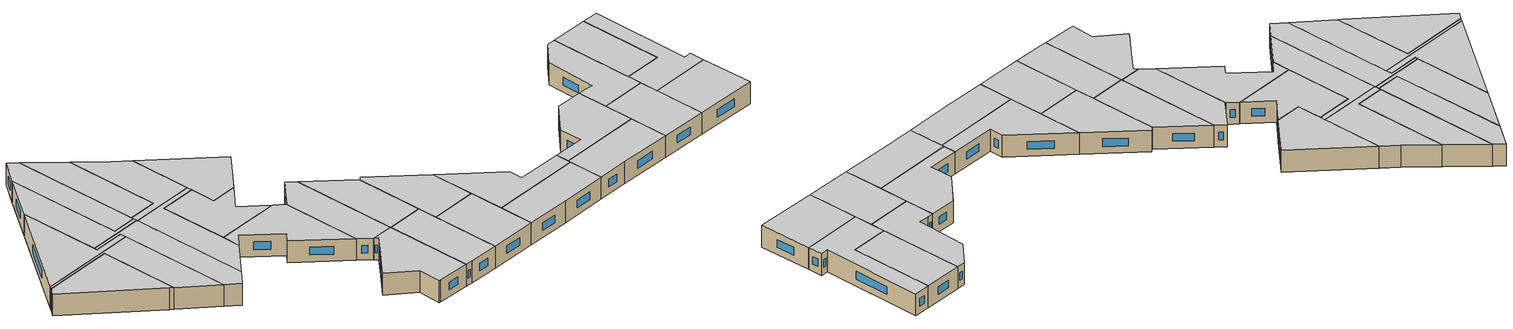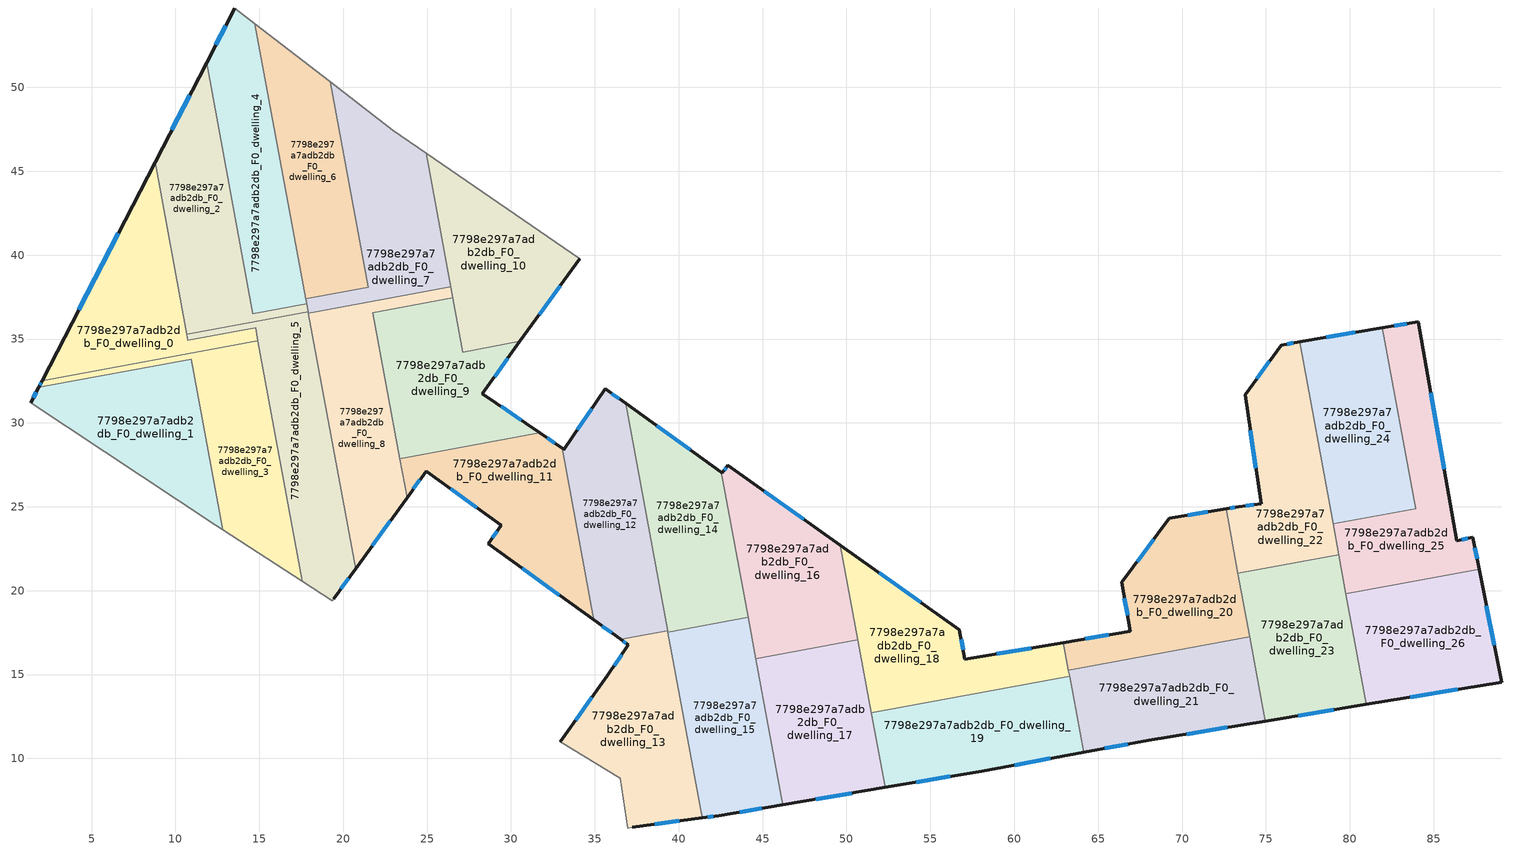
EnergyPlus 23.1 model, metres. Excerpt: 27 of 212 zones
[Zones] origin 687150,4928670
7798e297a7adb2db_F0_dwelling_0
 floor ground (EU_floor_Construction): 8.78,45.53 10.74,34.92 14.78,35.67 14.92,34.9 2.06,32.52 z0
 wall outside (EU_wall_Construction): 8.78,45.53 2.06,32.52 z0:3
 wall to 7798e297a7adb2db_F0_dwelling_5 (EU_wall_Construction): 14.92,34.9 14.78,35.67 10.74,34.92 10.67,35.3 z0:3
 wall to 7798e297a7adb2db_F0_dwelling_3 (EU_wall_Construction): 2.06,32.52 14.92,34.9 z0:3
 wall to 7798e297a7adb2db_F0_dwelling_2 (EU_wall_Construction): 10.67,35.3 8.78,45.53 z0:3
 window (EU_Window_Construction): 6.6,41.3 4.25,36.75 z0.98:2.02
 ceiling to 7798e297a7adb2db_F1_dwelling_0 (EU_floor_Construction): 14.92,34.9 14.78,35.67 10.74,34.92 8.78,45.53 2.06,32.52 z3
7798e297a7adb2db_F0_dwelling_1
 floor ground (EU_floor_Construction): 10.95,33.81 12.83,23.62 12.4,23.89 1.37,31.19 1.86,32.13 z0
 wall outside (EU_wall_Construction): 1.86,32.13 1.37,31.19 z0:3
 wall adiabatic (EU_wall_Construction): 1.37,31.19 12.4,23.89 12.83,23.62 z0:3
 wall to 7798e297a7adb2db_F0_dwelling_3 (EU_wall_Construction): 12.83,23.62 10.95,33.81 1.86,32.13 z0:3
 window (EU_Window_Construction): 1.7,31.82 1.53,31.5 z0.98:2.02
 ceiling to 7798e297a7adb2db_F1_dwelling_1 (EU_floor_Construction): 12.83,23.62 10.95,33.81 1.86,32.13 1.37,31.19 12.4,23.89 z3
7798e297a7adb2db_F0_dwelling_10
 floor ground (EU_floor_Construction): 34.09,39.78 30.53,34.85 27.13,34.23 24.94,46.08 z0
 wall outside (EU_wall_Construction): 30.53,34.85 34.09,39.78 z0:3
 wall to 7798e297a7adb2db_F0_dwelling_9 (EU_wall_Construction): 26.54,37.45 27.13,34.23 30.53,34.85 z0:3
 wall adiabatic (EU_wall_Construction): 34.09,39.78 24.94,46.08 z0:3
 wall to 7798e297a7adb2db_F0_dwelling_7 (EU_wall_Construction): 24.95,46.08 26.42,38.11 z0:3
 wall to 7798e297a7adb2db_F0_dwelling_8 (EU_wall_Construction): 26.42,38.11 26.54,37.45 z0:3
 window (EU_Window_Construction): 31.69,36.46 32.93,38.18 z0.98:2.02
 ceiling to 7798e297a7adb2db_F1_dwelling_10 (EU_floor_Construction): 30.53,34.85 34.09,39.78 24.94,46.08 27.13,34.23 z3
7798e297a7adb2db_F0_dwelling_11
 floor ground (EU_floor_Construction): 33.05,28.48 34.94,18.25 28.63,22.8 29.43,23.91 24.94,27.12 23.8,25.55 23.38,27.86 31.72,29.4 z0
 wall outside (EU_wall_Construction): 23.8,25.55 24.94,27.12 29.43,23.91 28.63,22.8 34.94,18.25 / 33.05,28.48 31.72,29.4 z0:3
 wall to 7798e297a7adb2db_F0_dwelling_9 (EU_wall_Construction): 31.72,29.4 23.38,27.86 z0:3
 wall to 7798e297a7adb2db_F0_dwelling_12 (EU_wall_Construction): 34.94,18.25 33.05,28.48 z0:3
 wall to 7798e297a7adb2db_F0_dwelling_8 (EU_wall_Construction): 23.38,27.86 23.8,25.55 z0:3
 window (EU_Window_Construction): 29.17,23.55 28.89,23.16 / 26.4,26.08 27.97,24.96 / 24.17,26.06 24.57,26.61 / 32.61,28.78 32.15,29.1 / 30.68,21.32 32.89,19.73 z0.98:2.02
 ceiling to 7798e297a7adb2db_F1_dwelling_11 (EU_floor_Construction): 34.94,18.25 33.05,28.48 31.72,29.4 23.38,27.86 23.8,25.55 24.94,27.12 29.43,23.91 28.63,22.8 z3
7798e297a7adb2db_F0_dwelling_12
 floor ground (EU_floor_Construction): 36.83,31.16 39.33,17.62 36.53,17.1 34.94,18.25 33.05,28.48 33.15,28.41 35.63,32.02 z0
 wall outside (EU_wall_Construction): 36.83,31.16 35.63,32.02 33.15,28.41 33.05,28.48 / 34.94,18.25 36.53,17.1 z0:3
 wall to 7798e297a7adb2db_F0_dwelling_13 (EU_wall_Construction): 36.53,17.1 39.33,17.62 z0:3
 wall to 7798e297a7adb2db_F0_dwelling_14 (EU_wall_Construction): 39.33,17.62 36.83,31.16 z0:3
 window (EU_Window_Construction): 34.83,30.85 33.96,29.59 / 36.44,31.44 36.02,31.74 / 35.46,17.88 36.01,17.48 z0.98:2.02
 ceiling to 7798e297a7adb2db_F1_dwelling_12 (EU_floor_Construction): 39.33,17.62 36.83,31.16 35.63,32.02 33.15,28.41 33.05,28.48 34.94,18.25 36.53,17.1 z3
7798e297a7adb2db_F0_dwelling_13
 floor ground (EU_floor_Construction): 39.33,17.62 41.39,6.46 37.22,5.89 36.95,5.85 36.51,8.82 32.95,10.98 35.73,14.94 37,16.76 36.53,17.1 z0
 wall outside (EU_wall_Construction): 36.53,17.1 37,16.76 35.73,14.94 32.95,10.98 / 37.22,5.89 41.39,6.46 z0:3
 wall adiabatic (EU_wall_Construction): 32.95,10.98 36.51,8.82 36.95,5.85 37.22,5.89 z0:3
 wall to 7798e297a7adb2db_F0_dwelling_15 (EU_wall_Construction): 41.39,6.46 39.35,17.53 z0:3
 wall to 7798e297a7adb2db_F0_dwelling_14 (EU_wall_Construction): 39.35,17.53 39.33,17.62 z0:3
 window (EU_Window_Construction): 36.59,16.17 36.15,15.53 / 36.68,16.99 36.85,16.87 / 38.58,6.07 40.04,6.27 / 34.83,13.66 33.86,12.27 z0.98:2.02
 ceiling to 7798e297a7adb2db_F1_dwelling_13 (EU_floor_Construction): 41.39,6.46 39.33,17.62 36.53,17.1 37,16.76 35.73,14.94 32.95,10.98 36.51,8.82 36.95,5.85 37.22,5.89 z3
7798e297a7adb2db_F0_dwelling_14
 floor ground (EU_floor_Construction): 42.53,27.07 44.13,18.42 39.35,17.53 36.83,31.16 z0
 wall outside (EU_wall_Construction): 42.53,27.07 36.83,31.16 z0:3
 wall to 7798e297a7adb2db_F0_dwelling_15 (EU_wall_Construction): 39.35,17.53 44.13,18.42 z0:3
 wall to 7798e297a7adb2db_F0_dwelling_16 (EU_wall_Construction): 44.13,18.42 42.53,27.07 z0:3
 window (EU_Window_Construction): 40.68,28.4 38.69,29.83 z0.98:2.02
 ceiling to 7798e297a7adb2db_F1_dwelling_14 (EU_floor_Construction): 44.13,18.42 42.53,27.07 36.83,31.16 39.35,17.53 z3
7798e297a7adb2db_F0_dwelling_15
 floor ground (EU_floor_Construction): 44.13,18.42 46.19,7.24 42.39,6.59 41.39,6.46 39.35,17.53 z0
 wall outside (EU_wall_Construction): 41.39,6.46 42.39,6.59 46.19,7.24 z0:3
 wall to 7798e297a7adb2db_F0_dwelling_17 (EU_wall_Construction): 46.19,7.24 44.59,15.94 z0:3
 wall to 7798e297a7adb2db_F0_dwelling_16 (EU_wall_Construction): 44.59,15.94 44.13,18.42 z0:3
 window (EU_Window_Construction): 41.72,6.5 42.07,6.55 / 43.63,6.8 44.96,7.03 z0.98:2.02
 ceiling to 7798e297a7adb2db_F1_dwelling_15 (EU_floor_Construction): 46.19,7.24 44.13,18.42 39.35,17.53 41.39,6.46 42.39,6.59 z3
7798e297a7adb2db_F0_dwelling_16
 floor ground (EU_floor_Construction): 49.63,22.71 50.68,17.07 44.59,15.94 42.53,27.07 42.6,27.02 42.92,27.48 z0
 wall outside (EU_wall_Construction): 49.63,22.71 42.92,27.48 42.6,27.02 42.53,27.07 z0:3
 wall to 7798e297a7adb2db_F0_dwelling_17 (EU_wall_Construction): 44.59,15.94 50.68,17.07 z0:3
 wall to 7798e297a7adb2db_F0_dwelling_18 (EU_wall_Construction): 50.68,17.07 49.63,22.71 z0:3
 window (EU_Window_Construction): 42.82,27.33 42.71,27.17 / 47.45,24.27 45.1,25.93 z0.98:2.02
 ceiling to 7798e297a7adb2db_F1_dwelling_16 (EU_floor_Construction): 50.68,17.07 49.63,22.71 42.92,27.48 42.6,27.02 42.53,27.07 44.59,15.94 z3
7798e297a7adb2db_F0_dwelling_17
 floor ground (EU_floor_Construction): 50.68,17.07 52.3,8.27 46.19,7.24 44.59,15.94 z0
 wall outside (EU_wall_Construction): 46.19,7.24 52.3,8.27 z0:3
 wall to 7798e297a7adb2db_F0_dwelling_19 (EU_wall_Construction): 52.3,8.27 51.48,12.71 z0:3
 wall to 7798e297a7adb2db_F0_dwelling_18 (EU_wall_Construction): 51.48,12.72 50.68,17.07 z0:3
 window (EU_Window_Construction): 48.18,7.57 50.32,7.93 z0.98:2.02
 ceiling to 7798e297a7adb2db_F1_dwelling_17 (EU_floor_Construction): 52.3,8.27 50.68,17.07 44.59,15.94 46.19,7.24 z3
7798e297a7adb2db_F0_dwelling_18
 floor ground (EU_floor_Construction): 62.93,16.9 63.3,14.9 51.48,12.71 49.63,22.71 56.73,17.67 57.06,15.9 z0
 wall outside (EU_wall_Construction): 62.93,16.9 57.06,15.9 56.73,17.67 49.63,22.71 z0:3
 wall to 7798e297a7adb2db_F0_dwelling_19 (EU_wall_Construction): 51.48,12.71 63.3,14.9 z0:3
 wall to 7798e297a7adb2db_F0_dwelling_20 (EU_wall_Construction): 63.23,15.25 62.93,16.9 z0:3
 wall to 7798e297a7adb2db_F0_dwelling_21 (EU_wall_Construction): 63.3,14.9 63.23,15.25 z0:3
 window (EU_Window_Construction): 54.42,19.31 51.94,21.08 / 56.95,16.48 56.84,17.1 / 61.02,16.58 58.97,16.23 z0.98:2.02
 ceiling to 7798e297a7adb2db_F1_dwelling_18 (EU_floor_Construction): 63.3,14.9 62.93,16.9 57.06,15.9 56.73,17.67 49.63,22.71 51.48,12.71 z3
7798e297a7adb2db_F0_dwelling_19
 floor ground (EU_floor_Construction): 63.3,14.9 64.13,10.36 58.05,9.24 52.3,8.27 51.48,12.71 z0
 wall outside (EU_wall_Construction): 52.3,8.27 58.05,9.24 64.13,10.36 z0:3
 wall to 7798e297a7adb2db_F0_dwelling_21 (EU_wall_Construction): 64.13,10.36 63.3,14.9 z0:3
 window (EU_Window_Construction): 54.17,8.59 56.18,8.93 / 60.03,9.61 62.16,10 z0.98:2.02
 ceiling to 7798e297a7adb2db_F1_dwelling_19 (EU_floor_Construction): 64.13,10.36 63.3,14.9 51.48,12.71 52.3,8.27 58.05,9.24 z3
7798e297a7adb2db_F0_dwelling_2
 floor ground (EU_floor_Construction): 11.86,51.47 14.62,36.52 17.82,37.11 17.91,36.63 10.67,35.3 8.78,45.53 z0
 wall outside (EU_wall_Construction): 11.86,51.47 8.78,45.53 z0:3
 wall to 7798e297a7adb2db_F0_dwelling_4 (EU_wall_Construction): 17.82,37.11 14.62,36.52 11.86,51.47 z0:3
 wall to 7798e297a7adb2db_F0_dwelling_5 (EU_wall_Construction): 10.67,35.3 17.91,36.63 z0:3
 wall to 7798e297a7adb2db_F0_dwelling_7 (EU_wall_Construction): 17.91,36.63 17.82,37.11 z0:3
 window (EU_Window_Construction): 10.86,49.54 9.78,47.46 z0.98:2.02
 ceiling to 7798e297a7adb2db_F1_dwelling_2 (EU_floor_Construction): 17.91,36.63 17.82,37.11 14.62,36.52 11.86,51.47 8.78,45.53 10.67,35.3 z3
7798e297a7adb2db_F0_dwelling_20
 floor ground (EU_floor_Construction): 72.63,24.88 74.04,17.25 63.23,15.25 62.93,16.9 66.92,17.58 66.4,20.49 69.23,24.32 z0
 wall outside (EU_wall_Construction): 72.63,24.88 69.23,24.32 66.4,20.49 66.92,17.58 62.93,16.9 z0:3
 wall to 7798e297a7adb2db_F0_dwelling_21 (EU_wall_Construction): 63.23,15.25 74.04,17.25 z0:3
 wall to 7798e297a7adb2db_F0_dwelling_22 (EU_wall_Construction): 73.34,21.04 72.63,24.88 z0:3
 wall to 7798e297a7adb2db_F0_dwelling_23 (EU_wall_Construction): 74.04,17.25 73.34,21.04 z0:3
 window (EU_Window_Construction): 71.52,24.7 70.34,24.5 / 65.62,17.36 64.23,17.12 / 66.57,19.55 66.75,18.53 / 68.31,23.08 67.32,21.74 z0.98:2.02
 ceiling to 7798e297a7adb2db_F1_dwelling_20 (EU_floor_Construction): 74.04,17.25 72.63,24.88 69.23,24.32 66.4,20.49 66.92,17.58 62.93,16.9 63.23,15.25 z3
7798e297a7adb2db_F0_dwelling_21
 floor ground (EU_floor_Construction): 74.04,17.25 74.96,12.23 68.03,11.08 64.13,10.36 63.23,15.25 z0
 wall outside (EU_wall_Construction): 64.13,10.36 68.03,11.08 74.96,12.23 z0:3
 wall to 7798e297a7adb2db_F0_dwelling_23 (EU_wall_Construction): 74.96,12.23 74.04,17.25 z0:3
 window (EU_Window_Construction): 65.4,10.6 66.76,10.85 / 70.29,11.45 72.71,11.85 z0.98:2.02
 ceiling to 7798e297a7adb2db_F1_dwelling_21 (EU_floor_Construction): 74.96,12.23 74.04,17.25 63.23,15.25 64.13,10.36 68.03,11.08 z3
7798e297a7adb2db_F0_dwelling_22
 floor ground (EU_floor_Construction): 77,34.83 79.34,22.15 73.34,21.04 72.63,24.88 73.37,25 74.71,25.17 73.76,31.68 75.9,34.64 z0
 wall outside (EU_wall_Construction): 77,34.83 75.9,34.64 73.76,31.68 74.71,25.17 73.37,25 72.63,24.88 z0:3
 wall to 7798e297a7adb2db_F0_dwelling_23 (EU_wall_Construction): 73.34,21.04 79.34,22.15 z0:3
 wall to 7798e297a7adb2db_F0_dwelling_24 (EU_wall_Construction): 79.01,23.99 77,34.83 z0:3
 wall to 7798e297a7adb2db_F0_dwelling_25 (EU_wall_Construction): 79.34,22.15 79.01,23.99 z0:3
 window (EU_Window_Construction): 76.65,34.77 76.26,34.7 / 73.13,24.96 72.87,24.92 / 74.28,25.12 73.81,25.06 / 74.07,29.56 74.4,27.29 / 75.21,33.68 74.46,32.64 z0.98:2.02
 ceiling to 7798e297a7adb2db_F1_dwelling_22 (EU_floor_Construction): 79.34,22.15 77,34.83 75.9,34.64 73.76,31.68 74.71,25.17 73.37,25 72.63,24.88 73.34,21.04 z3
7798e297a7adb2db_F0_dwelling_23
 floor ground (EU_floor_Construction): 79.34,22.15 80.99,13.22 74.96,12.23 73.34,21.04 z0
 wall outside (EU_wall_Construction): 74.96,12.23 80.99,13.22 z0:3
 wall to 7798e297a7adb2db_F0_dwelling_26 (EU_wall_Construction): 80.99,13.22 79.78,19.82 z0:3
 wall to 7798e297a7adb2db_F0_dwelling_25 (EU_wall_Construction): 79.77,19.82 79.35,22.15 z0:3
 window (EU_Window_Construction): 76.92,12.55 79.03,12.9 z0.98:2.02
 ceiling to 7798e297a7adb2db_F1_dwelling_23 (EU_floor_Construction): 80.99,13.22 79.34,22.15 73.34,21.04 74.96,12.23 z3
7798e297a7adb2db_F0_dwelling_24
 floor ground (EU_floor_Construction): 81.94,35.67 83.94,24.9 79.01,23.99 77,34.83 z0
 wall outside (EU_wall_Construction): 81.94,35.67 77,34.83 z0:3
 wall to 7798e297a7adb2db_F0_dwelling_25 (EU_wall_Construction): 79.01,23.99 83.94,24.9 81.94,35.67 z0:3
 window (EU_Window_Construction): 80.34,35.4 78.61,35.1 z0.98:2.02
 ceiling to 7798e297a7adb2db_F1_dwelling_24 (EU_floor_Construction): 83.94,24.9 81.94,35.67 77,34.83 79.01,23.99 z3
7798e297a7adb2db_F0_dwelling_25
 floor ground (EU_floor_Construction): 84.09,36.04 86.37,22.98 87.33,23.17 87.71,21.28 79.78,19.82 79.01,23.99 83.94,24.9 81.94,35.67 z0
 wall outside (EU_wall_Construction): 87.71,21.28 87.33,23.17 86.37,22.98 84.09,36.04 81.94,35.67 z0:3
 wall to 7798e297a7adb2db_F0_dwelling_26 (EU_wall_Construction): 79.78,19.82 87.71,21.28 z0:3
 window (EU_Window_Construction): 83.39,35.92 82.64,35.79 / 85.63,27.23 84.83,31.79 / 87.02,23.11 86.68,23.04 / 87.59,21.9 87.45,22.56 z0.98:2.02
 ceiling to 7798e297a7adb2db_F1_dwelling_25 (EU_floor_Construction): 87.71,21.28 87.33,23.17 86.37,22.98 84.09,36.04 81.94,35.67 83.94,24.9 79.01,23.99 79.78,19.82 z3
7798e297a7adb2db_F0_dwelling_26
 floor ground (EU_floor_Construction): 87.71,21.28 89.06,14.55 80.99,13.22 79.78,19.82 z0
 wall outside (EU_wall_Construction): 80.99,13.22 89.06,14.55 87.71,21.28 z0:3
 window (EU_Window_Construction): 88.62,16.74 88.15,19.09 / 83.62,13.65 86.44,14.12 z0.98:2.02
 ceiling to 7798e297a7adb2db_F1_dwelling_26 (EU_floor_Construction): 89.06,14.55 87.71,21.28 79.78,19.82 80.99,13.22 z3
7798e297a7adb2db_F0_dwelling_3
 floor ground (EU_floor_Construction): 14.92,34.9 17.57,20.55 12.83,23.62 10.95,33.81 1.86,32.13 2.06,32.52 z0
 wall outside (EU_wall_Construction): 2.06,32.52 1.86,32.13 z0:3
 wall adiabatic (EU_wall_Construction): 12.83,23.62 17.57,20.55 z0:3
 wall to 7798e297a7adb2db_F0_dwelling_5 (EU_wall_Construction): 17.57,20.55 14.92,34.9 z0:3
 window (EU_Window_Construction): 1.99,32.39 1.92,32.26 z0.98:2.02
 ceiling to 7798e297a7adb2db_F1_dwelling_3 (EU_floor_Construction): 17.57,20.55 14.92,34.9 2.06,32.52 1.86,32.13 10.95,33.81 12.83,23.62 z3
7798e297a7adb2db_F0_dwelling_4
 floor ground (EU_floor_Construction): 14.74,53.81 17.82,37.11 14.62,36.52 11.86,51.47 13.54,54.73 z0
 wall outside (EU_wall_Construction): 13.54,54.73 11.86,51.47 z0:3
 wall adiabatic (EU_wall_Construction): 14.74,53.81 13.54,54.73 z0:3
 wall to 7798e297a7adb2db_F0_dwelling_6 (EU_wall_Construction): 17.77,37.41 14.74,53.81 z0:3
 wall to 7798e297a7adb2db_F0_dwelling_7 (EU_wall_Construction): 17.82,37.11 17.77,37.41 z0:3
 window (EU_Window_Construction): 13,53.67 12.41,52.53 z0.98:2.02
 ceiling to 7798e297a7adb2db_F1_dwelling_4 (EU_floor_Construction): 17.82,37.11 14.74,53.81 13.54,54.73 11.86,51.47 14.62,36.52 z3
7798e297a7adb2db_F0_dwelling_5
 floor ground (EU_floor_Construction): 17.91,36.63 20.74,21.31 19.44,19.52 19.35,19.39 17.57,20.55 14.78,35.67 10.74,34.92 10.67,35.3 z0
 wall outside (EU_wall_Construction): 19.44,19.52 20.74,21.31 z0:3
 wall adiabatic (EU_wall_Construction): 17.57,20.55 19.35,19.39 19.44,19.52 z0:3
 wall to 7798e297a7adb2db_F0_dwelling_8 (EU_wall_Construction): 20.74,21.31 17.93,36.54 z0:3
 wall to 7798e297a7adb2db_F0_dwelling_7 (EU_wall_Construction): 17.93,36.54 17.91,36.64 z0:3
 window (EU_Window_Construction): 19.86,20.1 20.32,20.73 z0.98:2.02
 ceiling to 7798e297a7adb2db_F1_dwelling_5 (EU_floor_Construction): 19.44,19.52 20.74,21.31 17.91,36.63 10.67,35.3 10.74,34.92 14.78,35.67 17.57,20.55 19.35,19.39 z3
7798e297a7adb2db_F0_dwelling_6
 floor ground (EU_floor_Construction): 19.23,50.34 21.49,38.09 17.77,37.41 14.74,53.81 z0
 wall to 7798e297a7adb2db_F0_dwelling_7 (EU_wall_Construction): 17.77,37.41 21.49,38.09 19.23,50.34 z0:3
 wall adiabatic (EU_wall_Construction): 19.23,50.34 14.74,53.81 z0:3
 ceiling to 7798e297a7adb2db_F1_dwelling_6 (EU_floor_Construction): 21.49,38.09 19.23,50.34 14.74,53.81 17.77,37.41 z3
7798e297a7adb2db_F0_dwelling_7
 floor ground (EU_floor_Construction): 24.94,46.08 26.42,38.11 17.93,36.54 17.77,37.41 21.49,38.09 19.23,50.34 22.95,47.45 z0
 wall adiabatic (EU_wall_Construction): 24.94,46.08 22.95,47.45 19.23,50.34 z0:3
 wall to 7798e297a7adb2db_F0_dwelling_8 (EU_wall_Construction): 17.93,36.54 26.42,38.11 z0:3
 ceiling to 7798e297a7adb2db_F1_dwelling_7 (EU_floor_Construction): 26.42,38.11 24.94,46.08 22.95,47.45 19.23,50.34 21.49,38.09 17.77,37.41 17.93,36.54 z3
7798e297a7adb2db_F0_dwelling_8
 floor ground (EU_floor_Construction): 26.42,38.11 26.54,37.45 21.77,36.57 23.8,25.55 20.74,21.31 17.93,36.54 z0
 wall outside (EU_wall_Construction): 20.74,21.31 23.8,25.55 z0:3
 wall to 7798e297a7adb2db_F0_dwelling_9 (EU_wall_Construction): 23.38,27.86 21.77,36.57 26.54,37.45 z0:3
 window (EU_Window_Construction): 21.74,22.69 22.81,24.17 z0.98:2.02
 ceiling to 7798e297a7adb2db_F1_dwelling_8 (EU_floor_Construction): 23.8,25.55 21.77,36.57 26.54,37.45 26.42,38.11 17.93,36.54 20.74,21.31 z3
7798e297a7adb2db_F0_dwelling_9
 floor ground (EU_floor_Construction): 30.53,34.85 28.29,31.75 31.72,29.4 23.38,27.86 21.77,36.57 26.54,37.45 27.13,34.23 z0
 wall outside (EU_wall_Construction): 31.72,29.4 28.29,31.75 30.53,34.85 z0:3
 window (EU_Window_Construction): 29.02,32.76 29.8,33.85 / 30.6,30.17 29.41,30.99 z0.98:2.02
 ceiling to 7798e297a7adb2db_F1_dwelling_9 (EU_floor_Construction): 31.72,29.4 28.29,31.75 30.53,34.85 27.13,34.23 26.54,37.45 21.77,36.57 23.38,27.86 z3
[Building]
EU S2 Campaign: North Axis=0; Terrain=City; Solar Distribution=FullExterior
[Site:Location]
Bologna: Latitude=44.5; Longitude=11.25; Time Zone=1; Elevation=37
[SizingPeriod:WeatherFileDays]
AnnualSizingPeriod: Begin Month=1; Begin Day of Month=1; End Month=12; End Day of Month=31; Day of Week for Start Day=Monday; Use Weather File Daylight Saving Period=No; Use Weather File Rain and Snow Indicators=No
[MATERIAL]
EU_InternalMass_Material: Roughness=MediumRough; Thickness=0.1; Conductivity=1; Density=1800; Specific Heat=900; Thermal Absorptance=0.9; Solar Absorptance=0.7; Visible Absorptance=0.7
[MATERIAL:NOMASS] Roughness=MediumRough; Thermal Absorptance=0.9; Solar Absorptance=0.7; Visible Absorptance=0.7
Name | Thermal Resistance
EU_wall_NoMass | 0.905828
EU_floor_NoMass | 0.67114
[WINDOWMATERIAL:SIMPLEGLAZINGSYSTEM]
EU_Window_SimpleGlazing: UFactor=4.52486; Solar Heat Gain Coefficient=0.85; Visible Transmittance=0.85
[CONSTRUCTION]
EU_wall_Construction: EU_wall_NoMass
EU_floor_Construction: EU_floor_NoMass
EU_Window_Construction: EU_Window_SimpleGlazing
EU_InternalMass_Construction: EU_InternalMass_Material
[ZONE] Type=1; Multiplier=1; Ceiling Height=autocalculate; Floor Area=autocalculate; Part of Total Floor Area=Yes
Name | Volume
7798e297a7adb2db_F0_dwelling_0 | 165.356
7798e297a7adb2db_F0_dwelling_1 | 165.332
7798e297a7adb2db_F0_dwelling_10 | 163.757
7798e297a7adb2db_F0_dwelling_11 | 164.263
7798e297a7adb2db_F0_dwelling_12 | 167.449
7798e297a7adb2db_F0_dwelling_13 | 167.444
7798e297a7adb2db_F0_dwelling_14 | 165.33
7798e297a7adb2db_F0_dwelling_15 | 165.333
7798e297a7adb2db_F0_dwelling_16; 7798e297a7adb2db_F0_dwelling_25 | 165.344
7798e297a7adb2db_F0_dwelling_17; 7798e297a7adb2db_F0_dwelling_19 | 165.322
7798e297a7adb2db_F0_dwelling_18 | 165.343
7798e297a7adb2db_F0_dwelling_2 | 165.331
7798e297a7adb2db_F0_dwelling_20 | 165.363
7798e297a7adb2db_F0_dwelling_21 | 165.32
7798e297a7adb2db_F0_dwelling_22 | 165.316
7798e297a7adb2db_F0_dwelling_23 | 165.323
7798e297a7adb2db_F0_dwelling_24 | 165.319
7798e297a7adb2db_F0_dwelling_26 | 165.354
7798e297a7adb2db_F0_dwelling_3 | 165.318
7798e297a7adb2db_F0_dwelling_4 | 165.338
7798e297a7adb2db_F0_dwelling_5 | 165.311
7798e297a7adb2db_F0_dwelling_6 | 165.327
7798e297a7adb2db_F0_dwelling_7 | 165.081
7798e297a7adb2db_F0_dwelling_8 | 165.079
7798e297a7adb2db_F0_dwelling_9 | 164.291
[INTERNALMASS] Construction=EU_InternalMass_Construction
Name | Zone or ZoneList | Surface Area
7798e297a7adb2db_F0_dwelling_0_EU_InternalMass | 7798e297a7adb2db_F0_dwelling_0 | 55.1196
7798e297a7adb2db_F0_dwelling_1_EU_InternalMass | 7798e297a7adb2db_F0_dwelling_1 | 55.1097
7798e297a7adb2db_F0_dwelling_2_EU_InternalMass | 7798e297a7adb2db_F0_dwelling_2 | 55.1097
7798e297a7adb2db_F0_dwelling_3_EU_InternalMass | 7798e297a7adb2db_F0_dwelling_3 | 55.1065
7798e297a7adb2db_F0_dwelling_4_EU_InternalMass | 7798e297a7adb2db_F0_dwelling_4 | 55.1125
7798e297a7adb2db_F0_dwelling_5_EU_InternalMass | 7798e297a7adb2db_F0_dwelling_5 | 55.1036
7798e297a7adb2db_F0_dwelling_6_EU_InternalMass | 7798e297a7adb2db_F0_dwelling_6 | 55.1066
7798e297a7adb2db_F0_dwelling_7_EU_InternalMass | 7798e297a7adb2db_F0_dwelling_7 | 55.0261
7798e297a7adb2db_F0_dwelling_8_EU_InternalMass | 7798e297a7adb2db_F0_dwelling_8 | 55.0254
7798e297a7adb2db_F0_dwelling_9_EU_InternalMass | 7798e297a7adb2db_F0_dwelling_9 | 54.7627
7798e297a7adb2db_F0_dwelling_10_EU_InternalMass | 7798e297a7adb2db_F0_dwelling_10 | 54.5849
7798e297a7adb2db_F0_dwelling_11_EU_InternalMass | 7798e297a7adb2db_F0_dwelling_11 | 54.7518
7798e297a7adb2db_F0_dwelling_12_EU_InternalMass | 7798e297a7adb2db_F0_dwelling_12 | 55.8154
7798e297a7adb2db_F0_dwelling_13_EU_InternalMass | 7798e297a7adb2db_F0_dwelling_13 | 55.8147
7798e297a7adb2db_F0_dwelling_14_EU_InternalMass | 7798e297a7adb2db_F0_dwelling_14 | 55.1118
7798e297a7adb2db_F0_dwelling_15_EU_InternalMass | 7798e297a7adb2db_F0_dwelling_15 | 55.1105
7798e297a7adb2db_F0_dwelling_16_EU_InternalMass | 7798e297a7adb2db_F0_dwelling_16 | 55.1162
7798e297a7adb2db_F0_dwelling_17_EU_InternalMass | 7798e297a7adb2db_F0_dwelling_17 | 55.1083
7798e297a7adb2db_F0_dwelling_18_EU_InternalMass | 7798e297a7adb2db_F0_dwelling_18 | 55.1149
7798e297a7adb2db_F0_dwelling_19_EU_InternalMass | 7798e297a7adb2db_F0_dwelling_19 | 55.1074
7798e297a7adb2db_F0_dwelling_20_EU_InternalMass | 7798e297a7adb2db_F0_dwelling_20 | 55.1216
7798e297a7adb2db_F0_dwelling_21_EU_InternalMass | 7798e297a7adb2db_F0_dwelling_21 | 55.1045
7798e297a7adb2db_F0_dwelling_22_EU_InternalMass | 7798e297a7adb2db_F0_dwelling_22 | 55.1065
7798e297a7adb2db_F0_dwelling_23_EU_InternalMass | 7798e297a7adb2db_F0_dwelling_23 | 55.1079
7798e297a7adb2db_F0_dwelling_24_EU_InternalMass | 7798e297a7adb2db_F0_dwelling_24 | 55.1068
7798e297a7adb2db_F0_dwelling_25_EU_InternalMass | 7798e297a7adb2db_F0_dwelling_25 | 55.1149
7798e297a7adb2db_F0_dwelling_26_EU_InternalMass | 7798e297a7adb2db_F0_dwelling_26 | 55.1188
[OTHEREQUIPMENT] Fuel Type=Electricity; Design Level Calculation Method=Watts/Area; Power per Zone Floor Area=1; Fraction Latent=0; Fraction Radiant=0; Fraction Lost=0; Carbon Dioxide Generation Rate=0; EndUse Subcategory=EU_Step8_InternalGains
Name | Zone or ZoneList or Space or SpaceList | Schedule
EU_Step8_InternalGain_7798e297a7adb2db_F0_dwelling_0_f000 | 7798e297a7adb2db_F0_dwelling_0 | EU_Step8_GainSchedule_7798e297a7adb2db_F0_dwelling_0_f000
EU_Step8_InternalGain_7798e297a7adb2db_F0_dwelling_1_f000 | 7798e297a7adb2db_F0_dwelling_1 | EU_Step8_GainSchedule_7798e297a7adb2db_F0_dwelling_1_f000
EU_Step8_InternalGain_7798e297a7adb2db_F0_dwelling_2_f000 | 7798e297a7adb2db_F0_dwelling_2 | EU_Step8_GainSchedule_7798e297a7adb2db_F0_dwelling_2_f000
EU_Step8_InternalGain_7798e297a7adb2db_F0_dwelling_3_f000 | 7798e297a7adb2db_F0_dwelling_3 | EU_Step8_GainSchedule_7798e297a7adb2db_F0_dwelling_3_f000
EU_Step8_InternalGain_7798e297a7adb2db_F0_dwelling_4_f000 | 7798e297a7adb2db_F0_dwelling_4 | EU_Step8_GainSchedule_7798e297a7adb2db_F0_dwelling_4_f000
EU_Step8_InternalGain_7798e297a7adb2db_F0_dwelling_5_f000 | 7798e297a7adb2db_F0_dwelling_5 | EU_Step8_GainSchedule_7798e297a7adb2db_F0_dwelling_5_f000
EU_Step8_InternalGain_7798e297a7adb2db_F0_dwelling_6_f000 | 7798e297a7adb2db_F0_dwelling_6 | EU_Step8_GainSchedule_7798e297a7adb2db_F0_dwelling_6_f000
EU_Step8_InternalGain_7798e297a7adb2db_F0_dwelling_7_f000 | 7798e297a7adb2db_F0_dwelling_7 | EU_Step8_GainSchedule_7798e297a7adb2db_F0_dwelling_7_f000
EU_Step8_InternalGain_7798e297a7adb2db_F0_dwelling_8_f000 | 7798e297a7adb2db_F0_dwelling_8 | EU_Step8_GainSchedule_7798e297a7adb2db_F0_dwelling_8_f000
EU_Step8_InternalGain_7798e297a7adb2db_F0_dwelling_9_f000 | 7798e297a7adb2db_F0_dwelling_9 | EU_Step8_GainSchedule_7798e297a7adb2db_F0_dwelling_9_f000
EU_Step8_InternalGain_7798e297a7adb2db_F0_dwelling_10_f000 | 7798e297a7adb2db_F0_dwelling_10 | EU_Step8_GainSchedule_7798e297a7adb2db_F0_dwelling_10_f000
EU_Step8_InternalGain_7798e297a7adb2db_F0_dwelling_11_f000 | 7798e297a7adb2db_F0_dwelling_11 | EU_Step8_GainSchedule_7798e297a7adb2db_F0_dwelling_11_f000
EU_Step8_InternalGain_7798e297a7adb2db_F0_dwelling_12_f000 | 7798e297a7adb2db_F0_dwelling_12 | EU_Step8_GainSchedule_7798e297a7adb2db_F0_dwelling_12_f000
EU_Step8_InternalGain_7798e297a7adb2db_F0_dwelling_13_f000 | 7798e297a7adb2db_F0_dwelling_13 | EU_Step8_GainSchedule_7798e297a7adb2db_F0_dwelling_13_f000
EU_Step8_InternalGain_7798e297a7adb2db_F0_dwelling_14_f000 | 7798e297a7adb2db_F0_dwelling_14 | EU_Step8_GainSchedule_7798e297a7adb2db_F0_dwelling_14_f000
EU_Step8_InternalGain_7798e297a7adb2db_F0_dwelling_15_f000 | 7798e297a7adb2db_F0_dwelling_15 | EU_Step8_GainSchedule_7798e297a7adb2db_F0_dwelling_15_f000
EU_Step8_InternalGain_7798e297a7adb2db_F0_dwelling_16_f000 | 7798e297a7adb2db_F0_dwelling_16 | EU_Step8_GainSchedule_7798e297a7adb2db_F0_dwelling_16_f000
EU_Step8_InternalGain_7798e297a7adb2db_F0_dwelling_17_f000 | 7798e297a7adb2db_F0_dwelling_17 | EU_Step8_GainSchedule_7798e297a7adb2db_F0_dwelling_17_f000
EU_Step8_InternalGain_7798e297a7adb2db_F0_dwelling_18_f000 | 7798e297a7adb2db_F0_dwelling_18 | EU_Step8_GainSchedule_7798e297a7adb2db_F0_dwelling_18_f000
EU_Step8_InternalGain_7798e297a7adb2db_F0_dwelling_19_f000 | 7798e297a7adb2db_F0_dwelling_19 | EU_Step8_GainSchedule_7798e297a7adb2db_F0_dwelling_19_f000
EU_Step8_InternalGain_7798e297a7adb2db_F0_dwelling_20_f000 | 7798e297a7adb2db_F0_dwelling_20 | EU_Step8_GainSchedule_7798e297a7adb2db_F0_dwelling_20_f000
EU_Step8_InternalGain_7798e297a7adb2db_F0_dwelling_21_f000 | 7798e297a7adb2db_F0_dwelling_21 | EU_Step8_GainSchedule_7798e297a7adb2db_F0_dwelling_21_f000
EU_Step8_InternalGain_7798e297a7adb2db_F0_dwelling_22_f000 | 7798e297a7adb2db_F0_dwelling_22 | EU_Step8_GainSchedule_7798e297a7adb2db_F0_dwelling_22_f000
EU_Step8_InternalGain_7798e297a7adb2db_F0_dwelling_23_f000 | 7798e297a7adb2db_F0_dwelling_23 | EU_Step8_GainSchedule_7798e297a7adb2db_F0_dwelling_23_f000
EU_Step8_InternalGain_7798e297a7adb2db_F0_dwelling_24_f000 | 7798e297a7adb2db_F0_dwelling_24 | EU_Step8_GainSchedule_7798e297a7adb2db_F0_dwelling_24_f000
EU_Step8_InternalGain_7798e297a7adb2db_F0_dwelling_25_f000 | 7798e297a7adb2db_F0_dwelling_25 | EU_Step8_GainSchedule_7798e297a7adb2db_F0_dwelling_25_f000
EU_Step8_InternalGain_7798e297a7adb2db_F0_dwelling_26_f000 | 7798e297a7adb2db_F0_dwelling_26 | EU_Step8_GainSchedule_7798e297a7adb2db_F0_dwelling_26_f000
[ZONEVENTILATION:DESIGNFLOWRATE] Schedule=EU_AlwaysOn; Design Flow Rate Calculation Method=AirChanges/Hour; Air Changes per Hour=0.73129; Ventilation Type=Natural; Fan Pressure Rise=0; Fan Total Efficiency=1; Constant Term Coefficient=1; Temperature Term Coefficient=0; Velocity Term Coefficient=0; Velocity Squared Term Coefficient=0; Minimum Indoor Temperature=-100; Maximum Indoor Temperature=100; Delta Temperature=-100; Minimum Outdoor Temperature=-100; Maximum Outdoor Temperature=100; Maximum Wind Speed=40
Name | Zone or ZoneList or Space or SpaceList
EU_ConstantAir_7798e297a7adb2db_F0_dwelling_0 | 7798e297a7adb2db_F0_dwelling_0
EU_ConstantAir_7798e297a7adb2db_F0_dwelling_1 | 7798e297a7adb2db_F0_dwelling_1
EU_ConstantAir_7798e297a7adb2db_F0_dwelling_2 | 7798e297a7adb2db_F0_dwelling_2
EU_ConstantAir_7798e297a7adb2db_F0_dwelling_3 | 7798e297a7adb2db_F0_dwelling_3
EU_ConstantAir_7798e297a7adb2db_F0_dwelling_4 | 7798e297a7adb2db_F0_dwelling_4
EU_ConstantAir_7798e297a7adb2db_F0_dwelling_5 | 7798e297a7adb2db_F0_dwelling_5
EU_ConstantAir_7798e297a7adb2db_F0_dwelling_6 | 7798e297a7adb2db_F0_dwelling_6
EU_ConstantAir_7798e297a7adb2db_F0_dwelling_7 | 7798e297a7adb2db_F0_dwelling_7
EU_ConstantAir_7798e297a7adb2db_F0_dwelling_8 | 7798e297a7adb2db_F0_dwelling_8
EU_ConstantAir_7798e297a7adb2db_F0_dwelling_9 | 7798e297a7adb2db_F0_dwelling_9
EU_ConstantAir_7798e297a7adb2db_F0_dwelling_10 | 7798e297a7adb2db_F0_dwelling_10
EU_ConstantAir_7798e297a7adb2db_F0_dwelling_11 | 7798e297a7adb2db_F0_dwelling_11
EU_ConstantAir_7798e297a7adb2db_F0_dwelling_12 | 7798e297a7adb2db_F0_dwelling_12
EU_ConstantAir_7798e297a7adb2db_F0_dwelling_13 | 7798e297a7adb2db_F0_dwelling_13
EU_ConstantAir_7798e297a7adb2db_F0_dwelling_14 | 7798e297a7adb2db_F0_dwelling_14
EU_ConstantAir_7798e297a7adb2db_F0_dwelling_15 | 7798e297a7adb2db_F0_dwelling_15
EU_ConstantAir_7798e297a7adb2db_F0_dwelling_16 | 7798e297a7adb2db_F0_dwelling_16
EU_ConstantAir_7798e297a7adb2db_F0_dwelling_17 | 7798e297a7adb2db_F0_dwelling_17
EU_ConstantAir_7798e297a7adb2db_F0_dwelling_18 | 7798e297a7adb2db_F0_dwelling_18
EU_ConstantAir_7798e297a7adb2db_F0_dwelling_19 | 7798e297a7adb2db_F0_dwelling_19
EU_ConstantAir_7798e297a7adb2db_F0_dwelling_20 | 7798e297a7adb2db_F0_dwelling_20
EU_ConstantAir_7798e297a7adb2db_F0_dwelling_21 | 7798e297a7adb2db_F0_dwelling_21
EU_ConstantAir_7798e297a7adb2db_F0_dwelling_22 | 7798e297a7adb2db_F0_dwelling_22
EU_ConstantAir_7798e297a7adb2db_F0_dwelling_23 | 7798e297a7adb2db_F0_dwelling_23
EU_ConstantAir_7798e297a7adb2db_F0_dwelling_24 | 7798e297a7adb2db_F0_dwelling_24
EU_ConstantAir_7798e297a7adb2db_F0_dwelling_25 | 7798e297a7adb2db_F0_dwelling_25
EU_ConstantAir_7798e297a7adb2db_F0_dwelling_26 | 7798e297a7adb2db_F0_dwelling_26
[HVACTEMPLATE:THERMOSTAT] Constant Heating Setpoint=20; Constant Cooling Setpoint=50
EU_HeatOnly_7798e297a7adb2db_F0_dwelling_0; EU_HeatOnly_7798e297a7adb2db_F0_dwelling_1; EU_HeatOnly_7798e297a7adb2db_F0_dwelling_2; EU_HeatOnly_7798e297a7adb2db_F0_dwelling_3; EU_HeatOnly_7798e297a7adb2db_F0_dwelling_4; EU_HeatOnly_7798e297a7adb2db_F0_dwelling_5; EU_HeatOnly_7798e297a7adb2db_F0_dwelling_6; EU_HeatOnly_7798e297a7adb2db_F0_dwelling_7; EU_HeatOnly_7798e297a7adb2db_F0_dwelling_8; EU_HeatOnly_7798e297a7adb2db_F0_dwelling_9; EU_HeatOnly_7798e297a7adb2db_F0_dwelling_10; EU_HeatOnly_7798e297a7adb2db_F0_dwelling_11; EU_HeatOnly_7798e297a7adb2db_F0_dwelling_12; EU_HeatOnly_7798e297a7adb2db_F0_dwelling_13; EU_HeatOnly_7798e297a7adb2db_F0_dwelling_14; EU_HeatOnly_7798e297a7adb2db_F0_dwelling_15; EU_HeatOnly_7798e297a7adb2db_F0_dwelling_16; EU_HeatOnly_7798e297a7adb2db_F0_dwelling_17; EU_HeatOnly_7798e297a7adb2db_F0_dwelling_18; EU_HeatOnly_7798e297a7adb2db_F0_dwelling_19; EU_HeatOnly_7798e297a7adb2db_F0_dwelling_20; EU_HeatOnly_7798e297a7adb2db_F0_dwelling_21; EU_HeatOnly_7798e297a7adb2db_F0_dwelling_22; EU_HeatOnly_7798e297a7adb2db_F0_dwelling_23; EU_HeatOnly_7798e297a7adb2db_F0_dwelling_24; EU_HeatOnly_7798e297a7adb2db_F0_dwelling_25; EU_HeatOnly_7798e297a7adb2db_F0_dwelling_26; EU_HeatOnly_7798e297a7adb2db_F1_dwelling_0; EU_HeatOnly_7798e297a7adb2db_F1_dwelling_1; EU_HeatOnly_7798e297a7adb2db_F1_dwelling_2; EU_HeatOnly_7798e297a7adb2db_F1_dwelling_3; EU_HeatOnly_7798e297a7adb2db_F1_dwelling_4; EU_HeatOnly_7798e297a7adb2db_F1_dwelling_5; EU_HeatOnly_7798e297a7adb2db_F1_dwelling_6; EU_HeatOnly_7798e297a7adb2db_F1_dwelling_7; EU_HeatOnly_7798e297a7adb2db_F1_dwelling_8; EU_HeatOnly_7798e297a7adb2db_F1_dwelling_9; EU_HeatOnly_7798e297a7adb2db_F1_dwelling_10; EU_HeatOnly_7798e297a7adb2db_F1_dwelling_11; EU_HeatOnly_7798e297a7adb2db_F1_dwelling_12; EU_HeatOnly_7798e297a7adb2db_F1_dwelling_13; EU_HeatOnly_7798e297a7adb2db_F1_dwelling_14; EU_HeatOnly_7798e297a7adb2db_F1_dwelling_15; EU_HeatOnly_7798e297a7adb2db_F1_dwelling_16; EU_HeatOnly_7798e297a7adb2db_F1_dwelling_17; EU_HeatOnly_7798e297a7adb2db_F1_dwelling_18; EU_HeatOnly_7798e297a7adb2db_F1_dwelling_19; EU_HeatOnly_7798e297a7adb2db_F1_dwelling_20; EU_HeatOnly_7798e297a7adb2db_F1_dwelling_21; EU_HeatOnly_7798e297a7adb2db_F1_dwelling_22; EU_HeatOnly_7798e297a7adb2db_F1_dwelling_23; EU_HeatOnly_7798e297a7adb2db_F1_dwelling_24; EU_HeatOnly_7798e297a7adb2db_F1_dwelling_25; EU_HeatOnly_7798e297a7adb2db_F1_dwelling_26; EU_HeatOnly_7798e297a7adb2db_F2_dwelling_0; EU_HeatOnly_7798e297a7adb2db_F2_dwelling_1; EU_HeatOnly_7798e297a7adb2db_F2_dwelling_2; EU_HeatOnly_7798e297a7adb2db_F2_dwelling_3; EU_HeatOnly_7798e297a7adb2db_F2_dwelling_4; EU_HeatOnly_7798e297a7adb2db_F2_dwelling_5; EU_HeatOnly_7798e297a7adb2db_F2_dwelling_6; EU_HeatOnly_7798e297a7adb2db_F2_dwelling_7; EU_HeatOnly_7798e297a7adb2db_F2_dwelling_8; EU_HeatOnly_7798e297a7adb2db_F2_dwelling_9; EU_HeatOnly_7798e297a7adb2db_F2_dwelling_10; EU_HeatOnly_7798e297a7adb2db_F2_dwelling_11; EU_HeatOnly_7798e297a7adb2db_F2_dwelling_12; EU_HeatOnly_7798e297a7adb2db_F2_dwelling_13; EU_HeatOnly_7798e297a7adb2db_F2_dwelling_14; EU_HeatOnly_7798e297a7adb2db_F2_dwelling_15; EU_HeatOnly_7798e297a7adb2db_F2_dwelling_16; EU_HeatOnly_7798e297a7adb2db_F2_dwelling_17; EU_HeatOnly_7798e297a7adb2db_F2_dwelling_18; EU_HeatOnly_7798e297a7adb2db_F2_dwelling_19; EU_HeatOnly_7798e297a7adb2db_F2_dwelling_20; EU_HeatOnly_7798e297a7adb2db_F2_dwelling_21; EU_HeatOnly_7798e297a7adb2db_F2_dwelling_22; EU_HeatOnly_7798e297a7adb2db_F2_dwelling_23; EU_HeatOnly_7798e297a7adb2db_F2_dwelling_24; EU_HeatOnly_7798e297a7adb2db_F2_dwelling_25; EU_HeatOnly_7798e297a7adb2db_F2_dwelling_26; EU_HeatOnly_7798e297a7adb2db_F3_dwelling_0; EU_HeatOnly_7798e297a7adb2db_F3_dwelling_1; EU_HeatOnly_7798e297a7adb2db_F3_dwelling_2; EU_HeatOnly_7798e297a7adb2db_F3_dwelling_3; EU_HeatOnly_7798e297a7adb2db_F3_dwelling_4; EU_HeatOnly_7798e297a7adb2db_F3_dwelling_5; EU_HeatOnly_7798e297a7adb2db_F3_dwelling_6; EU_HeatOnly_7798e297a7adb2db_F3_dwelling_7; EU_HeatOnly_7798e297a7adb2db_F3_dwelling_8; EU_HeatOnly_7798e297a7adb2db_F3_dwelling_9; EU_HeatOnly_7798e297a7adb2db_F3_dwelling_10; EU_HeatOnly_7798e297a7adb2db_F3_dwelling_11; EU_HeatOnly_7798e297a7adb2db_F3_dwelling_12; EU_HeatOnly_7798e297a7adb2db_F3_dwelling_13; EU_HeatOnly_7798e297a7adb2db_F3_dwelling_14; EU_HeatOnly_7798e297a7adb2db_F3_dwelling_15; EU_HeatOnly_7798e297a7adb2db_F3_dwelling_16; EU_HeatOnly_7798e297a7adb2db_F3_dwelling_17; EU_HeatOnly_7798e297a7adb2db_F3_dwelling_18; EU_HeatOnly_7798e297a7adb2db_F3_dwelling_19; EU_HeatOnly_7798e297a7adb2db_F3_dwelling_20; EU_HeatOnly_7798e297a7adb2db_F3_dwelling_21; EU_HeatOnly_7798e297a7adb2db_F3_dwelling_22; EU_HeatOnly_7798e297a7adb2db_F3_dwelling_23
[HVACTEMPLATE:ZONE:IDEALLOADSAIRSYSTEM] System Availability Schedule=EU_AlwaysOn; Maximum Heating Supply Air Temperature=50; Minimum Cooling Supply Air Temperature=13; Maximum Heating Supply Air Humidity Ratio=0.0156; Minimum Cooling Supply Air Humidity Ratio=0.0077; Heating Limit=NoLimit; Cooling Limit=NoLimit; Heating Availability Schedule=EU_AlwaysOn; Cooling Availability Schedule=EU_CoolingOff; Dehumidification Control Type=ConstantSensibleHeatRatio; Cooling Sensible Heat Ratio=0.7; Dehumidification Setpoint=60; Humidification Control Type=None; Humidification Setpoint=30; Outdoor Air Method=None; Outdoor Air Flow Rate per Person=0.00944; Outdoor Air Flow Rate per Zone Floor Area=0; Outdoor Air Flow Rate per Zone=0; Demand Controlled Ventilation Type=None; Outdoor Air Economizer Type=NoEconomizer; Heat Recovery Type=None; Sensible Heat Recovery Effectiveness=0.7; Latent Heat Recovery Effectiveness=0.65
Name | Template Thermostat
7798e297a7adb2db_F0_dwelling_0 | EU_HeatOnly_7798e297a7adb2db_F0_dwelling_0
7798e297a7adb2db_F0_dwelling_1 | EU_HeatOnly_7798e297a7adb2db_F0_dwelling_1
7798e297a7adb2db_F0_dwelling_2 | EU_HeatOnly_7798e297a7adb2db_F0_dwelling_2
7798e297a7adb2db_F0_dwelling_3 | EU_HeatOnly_7798e297a7adb2db_F0_dwelling_3
7798e297a7adb2db_F0_dwelling_4 | EU_HeatOnly_7798e297a7adb2db_F0_dwelling_4
7798e297a7adb2db_F0_dwelling_5 | EU_HeatOnly_7798e297a7adb2db_F0_dwelling_5
7798e297a7adb2db_F0_dwelling_6 | EU_HeatOnly_7798e297a7adb2db_F0_dwelling_6
7798e297a7adb2db_F0_dwelling_7 | EU_HeatOnly_7798e297a7adb2db_F0_dwelling_7
7798e297a7adb2db_F0_dwelling_8 | EU_HeatOnly_7798e297a7adb2db_F0_dwelling_8
7798e297a7adb2db_F0_dwelling_9 | EU_HeatOnly_7798e297a7adb2db_F0_dwelling_9
7798e297a7adb2db_F0_dwelling_10 | EU_HeatOnly_7798e297a7adb2db_F0_dwelling_10
7798e297a7adb2db_F0_dwelling_11 | EU_HeatOnly_7798e297a7adb2db_F0_dwelling_11
7798e297a7adb2db_F0_dwelling_12 | EU_HeatOnly_7798e297a7adb2db_F0_dwelling_12
7798e297a7adb2db_F0_dwelling_13 | EU_HeatOnly_7798e297a7adb2db_F0_dwelling_13
7798e297a7adb2db_F0_dwelling_14 | EU_HeatOnly_7798e297a7adb2db_F0_dwelling_14
7798e297a7adb2db_F0_dwelling_15 | EU_HeatOnly_7798e297a7adb2db_F0_dwelling_15
7798e297a7adb2db_F0_dwelling_16 | EU_HeatOnly_7798e297a7adb2db_F0_dwelling_16
7798e297a7adb2db_F0_dwelling_17 | EU_HeatOnly_7798e297a7adb2db_F0_dwelling_17
7798e297a7adb2db_F0_dwelling_18 | EU_HeatOnly_7798e297a7adb2db_F0_dwelling_18
7798e297a7adb2db_F0_dwelling_19 | EU_HeatOnly_7798e297a7adb2db_F0_dwelling_19
7798e297a7adb2db_F0_dwelling_20 | EU_HeatOnly_7798e297a7adb2db_F0_dwelling_20
7798e297a7adb2db_F0_dwelling_21 | EU_HeatOnly_7798e297a7adb2db_F0_dwelling_21
7798e297a7adb2db_F0_dwelling_22 | EU_HeatOnly_7798e297a7adb2db_F0_dwelling_22
7798e297a7adb2db_F0_dwelling_23 | EU_HeatOnly_7798e297a7adb2db_F0_dwelling_23
7798e297a7adb2db_F0_dwelling_24 | EU_HeatOnly_7798e297a7adb2db_F0_dwelling_24
7798e297a7adb2db_F0_dwelling_25 | EU_HeatOnly_7798e297a7adb2db_F0_dwelling_25
7798e297a7adb2db_F0_dwelling_26 | EU_HeatOnly_7798e297a7adb2db_F0_dwelling_26
[SIZING:ZONE] Zone Cooling Design Supply Air Temperature Input Method=SupplyAirTemperature; Zone Cooling Design Supply Air Temperature=13; Zone Heating Design Supply Air Temperature Input Method=SupplyAirTemperature; Zone Heating Design Supply Air Temperature=50; Zone Cooling Design Supply Air Humidity Ratio=0.008; Zone Heating Design Supply Air Humidity Ratio=0.008; Cooling Design Air Flow Method=DesignDay; Cooling Design Air Flow Rate=0; Cooling Minimum Air Flow per Zone Floor Area=0.000762; Cooling Minimum Air Flow=0; Cooling Minimum Air Flow Fraction=0.2; Heating Design Air Flow Method=DesignDay; Heating Design Air Flow Rate=0; Heating Maximum Air Flow per Zone Floor Area=0.002032; Heating Maximum Air Flow=0.141576; Heating Maximum Air Flow Fraction=0.3; Account for Dedicated Outdoor Air System=No; Dedicated Outdoor Air System Control Strategy=NeutralSupplyAir; Dedicated Outdoor Air Low Setpoint Temperature for Design=autosize; Dedicated Outdoor Air High Setpoint Temperature for Design=autosize; Zone Load Sizing Method=Sensible Load Only No Latent Load; Zone Latent Cooling Design Supply Air Humidity Ratio Input Method=HumidityRatioDifference; Zone Cooling Design Supply Air Humidity Ratio Difference=0.005; Zone Latent Heating Design Supply Air Humidity Ratio Input Method=HumidityRatioDifference; Zone Humidification Design Supply Air Humidity Ratio Difference=0.005
7798e297a7adb2db_F0_dwelling_0; 7798e297a7adb2db_F0_dwelling_1; 7798e297a7adb2db_F0_dwelling_2; 7798e297a7adb2db_F0_dwelling_3; 7798e297a7adb2db_F0_dwelling_4; 7798e297a7adb2db_F0_dwelling_5; 7798e297a7adb2db_F0_dwelling_6; 7798e297a7adb2db_F0_dwelling_7; 7798e297a7adb2db_F0_dwelling_8; 7798e297a7adb2db_F0_dwelling_9; 7798e297a7adb2db_F0_dwelling_10; 7798e297a7adb2db_F0_dwelling_11; 7798e297a7adb2db_F0_dwelling_12; 7798e297a7adb2db_F0_dwelling_13; 7798e297a7adb2db_F0_dwelling_14; 7798e297a7adb2db_F0_dwelling_15; 7798e297a7adb2db_F0_dwelling_16; 7798e297a7adb2db_F0_dwelling_17; 7798e297a7adb2db_F0_dwelling_18; 7798e297a7adb2db_F0_dwelling_19; 7798e297a7adb2db_F0_dwelling_20; 7798e297a7adb2db_F0_dwelling_21; 7798e297a7adb2db_F0_dwelling_22; 7798e297a7adb2db_F0_dwelling_23; 7798e297a7adb2db_F0_dwelling_24; 7798e297a7adb2db_F0_dwelling_25; 7798e297a7adb2db_F0_dwelling_26
[SCHEDULE:CONSTANT]
Name | Hourly Value
EU_AlwaysOn | 1
EU_CoolingOff | 0
[SCHEDULE:FILE] Column Number=1; Rows to Skip at Top=0; Number of Hours of Data=8760; Column Separator=Comma; Interpolate to Timestep=No; Minutes per Item=60; Adjust Schedule for Daylight Savings=Yes
Name | File
EU_Step8_GainSchedule_7798e297a7adb2db_F0_dwelling_0_f000 | ../../schedules/7798e297a7adb2db/7798e297a7adb2db_F0_dwelling_0_f000_gain.csv
EU_Step8_GainSchedule_7798e297a7adb2db_F0_dwelling_1_f000 | ../../schedules/7798e297a7adb2db/7798e297a7adb2db_F0_dwelling_1_f000_gain.csv
EU_Step8_GainSchedule_7798e297a7adb2db_F0_dwelling_2_f000 | ../../schedules/7798e297a7adb2db/7798e297a7adb2db_F0_dwelling_2_f000_gain.csv
EU_Step8_GainSchedule_7798e297a7adb2db_F0_dwelling_3_f000 | ../../schedules/7798e297a7adb2db/7798e297a7adb2db_F0_dwelling_3_f000_gain.csv
EU_Step8_GainSchedule_7798e297a7adb2db_F0_dwelling_4_f000 | ../../schedules/7798e297a7adb2db/7798e297a7adb2db_F0_dwelling_4_f000_gain.csv
EU_Step8_GainSchedule_7798e297a7adb2db_F0_dwelling_5_f000 | ../../schedules/7798e297a7adb2db/7798e297a7adb2db_F0_dwelling_5_f000_gain.csv
EU_Step8_GainSchedule_7798e297a7adb2db_F0_dwelling_6_f000 | ../../schedules/7798e297a7adb2db/7798e297a7adb2db_F0_dwelling_6_f000_gain.csv
EU_Step8_GainSchedule_7798e297a7adb2db_F0_dwelling_7_f000 | ../../schedules/7798e297a7adb2db/7798e297a7adb2db_F0_dwelling_7_f000_gain.csv
EU_Step8_GainSchedule_7798e297a7adb2db_F0_dwelling_8_f000 | ../../schedules/7798e297a7adb2db/7798e297a7adb2db_F0_dwelling_8_f000_gain.csv
EU_Step8_GainSchedule_7798e297a7adb2db_F0_dwelling_9_f000 | ../../schedules/7798e297a7adb2db/7798e297a7adb2db_F0_dwelling_9_f000_gain.csv
EU_Step8_GainSchedule_7798e297a7adb2db_F0_dwelling_10_f000 | ../../schedules/7798e297a7adb2db/7798e297a7adb2db_F0_dwelling_10_f000_gain.csv
EU_Step8_GainSchedule_7798e297a7adb2db_F0_dwelling_11_f000 | ../../schedules/7798e297a7adb2db/7798e297a7adb2db_F0_dwelling_11_f000_gain.csv
EU_Step8_GainSchedule_7798e297a7adb2db_F0_dwelling_12_f000 | ../../schedules/7798e297a7adb2db/7798e297a7adb2db_F0_dwelling_12_f000_gain.csv
EU_Step8_GainSchedule_7798e297a7adb2db_F0_dwelling_13_f000 | ../../schedules/7798e297a7adb2db/7798e297a7adb2db_F0_dwelling_13_f000_gain.csv
EU_Step8_GainSchedule_7798e297a7adb2db_F0_dwelling_14_f000 | ../../schedules/7798e297a7adb2db/7798e297a7adb2db_F0_dwelling_14_f000_gain.csv
EU_Step8_GainSchedule_7798e297a7adb2db_F0_dwelling_15_f000 | ../../schedules/7798e297a7adb2db/7798e297a7adb2db_F0_dwelling_15_f000_gain.csv
EU_Step8_GainSchedule_7798e297a7adb2db_F0_dwelling_16_f000 | ../../schedules/7798e297a7adb2db/7798e297a7adb2db_F0_dwelling_16_f000_gain.csv
EU_Step8_GainSchedule_7798e297a7adb2db_F0_dwelling_17_f000 | ../../schedules/7798e297a7adb2db/7798e297a7adb2db_F0_dwelling_17_f000_gain.csv
EU_Step8_GainSchedule_7798e297a7adb2db_F0_dwelling_18_f000 | ../../schedules/7798e297a7adb2db/7798e297a7adb2db_F0_dwelling_18_f000_gain.csv
EU_Step8_GainSchedule_7798e297a7adb2db_F0_dwelling_19_f000 | ../../schedules/7798e297a7adb2db/7798e297a7adb2db_F0_dwelling_19_f000_gain.csv
EU_Step8_GainSchedule_7798e297a7adb2db_F0_dwelling_20_f000 | ../../schedules/7798e297a7adb2db/7798e297a7adb2db_F0_dwelling_20_f000_gain.csv
EU_Step8_GainSchedule_7798e297a7adb2db_F0_dwelling_21_f000 | ../../schedules/7798e297a7adb2db/7798e297a7adb2db_F0_dwelling_21_f000_gain.csv
EU_Step8_GainSchedule_7798e297a7adb2db_F0_dwelling_22_f000 | ../../schedules/7798e297a7adb2db/7798e297a7adb2db_F0_dwelling_22_f000_gain.csv
EU_Step8_GainSchedule_7798e297a7adb2db_F0_dwelling_23_f000 | ../../schedules/7798e297a7adb2db/7798e297a7adb2db_F0_dwelling_23_f000_gain.csv
EU_Step8_GainSchedule_7798e297a7adb2db_F0_dwelling_24_f000 | ../../schedules/7798e297a7adb2db/7798e297a7adb2db_F0_dwelling_24_f000_gain.csv
EU_Step8_GainSchedule_7798e297a7adb2db_F0_dwelling_25_f000 | ../../schedules/7798e297a7adb2db/7798e297a7adb2db_F0_dwelling_25_f000_gain.csv
EU_Step8_GainSchedule_7798e297a7adb2db_F0_dwelling_26_f000 | ../../schedules/7798e297a7adb2db/7798e297a7adb2db_F0_dwelling_26_f000_gain.csv
